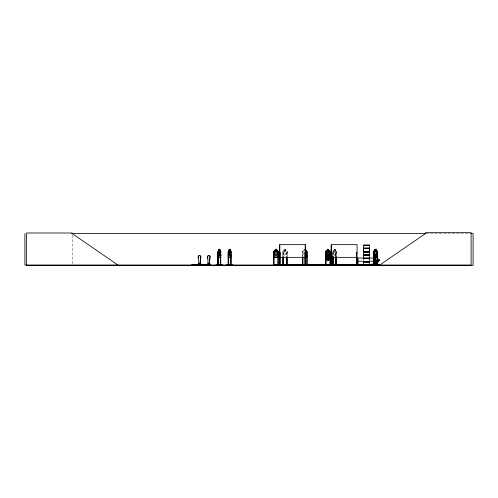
<?xml version="1.0" encoding="UTF-8"?>
<svg xmlns="http://www.w3.org/2000/svg" width="498" height="498" viewBox="0 0 498 498"><rect width="100%" height="100%" fill="white"/><g stroke="black" fill="none" stroke-linecap="round" stroke-linejoin="round"><path stroke-width="0.37" stroke-dasharray="2.49 1.87" d="M335.845 257.111L336.287 251.415L335.864 250.868M336.038 256.644L336.25 255.611M286.618 257.111L287.159 255.611L287.159 251.415L286.636 250.868L285.721 250.868M335.702 254.354L335.148 255.605L334.114 255.605L333.567 254.354L334.083 249.305L335.185 249.305L335.185 250.868M333.33 250.868L332.938 251.422L333.343 250.917M282.852 256.103L282.876 251.422L283.356 250.868L284.321 250.868L284.321 249.305L285.74 249.305L285.696 250.917L286.406 251.44L286.406 254.354L285.696 255.605L284.37 255.605L283.661 254.354L283.661 251.44L284.37 250.917L284.346 249.355L285.696 249.355M304.166 249.355L304.166 250.917L303.382 251.44L303.382 254.354M426.17 233.599L470.025 233.599M305.672 249.305L304.116 249.305L304.116 250.868L303.052 250.868L302.554 251.422L302.523 256.103M334.083 249.355L335.148 249.355M333.293 250.868L334.083 250.868M335.148 250.868L335.901 250.868M283.356 250.917L286.643 250.917M304.166 250.917L303.07 250.917L302.603 251.446L302.603 255.605M333.305 250.917L335.882 250.917M282.876 251.422L282.876 255.611L283.318 257.161M287.141 251.415L287.091 256.103M336.287 251.415L336.212 256.103M282.783 252.374L283.244 252.374L283.244 256.103M287.091 252.374L286.63 252.374L286.699 256.103M302.523 252.374L302.952 252.374L302.952 256.103M332.919 252.374L333.224 256.103M335.795 252.374L336.212 252.374M302.554 255.611L302.871 256.644M332.975 255.611L333.206 256.644M336.1 252.374L336.1 256.103M335.913 252.374L335.913 256.103M335.795 256.103L335.702 251.44L335.148 250.917L335.148 249.305M333.106 252.374L333.106 256.103M287.022 252.374L287.022 256.103M285.671 249.355L285.671 250.917M283.175 252.374L283.175 256.103M72.222 235.131L72.222 264.295M285.46 249.616L284.607 249.616L284.607 250.139L285.46 250.139L285.46 249.616M334.961 249.616L334.301 249.616L334.301 250.139L334.961 250.139L334.961 249.616M285.696 251.44L284.37 251.44L284.37 254.354L285.696 254.354L285.696 251.44M335.148 251.44L334.114 251.44L334.114 254.354L335.148 254.354L335.148 251.44"/><path stroke-width="0.75" d="M363.453 251.552L363.453 248.639L369.392 248.639L369.385 251.552L363.453 251.552L363.459 250.096M369.385 258.618L369.385 260.081L369.392 258.618L363.453 258.618L363.459 260.081M369.385 250.096L369.385 248.639M307.932 264.824C293.204 265.197 318.004 264.855 303.002 264.731M200.128 264.45L200.401 258.338A1.587 1.32 -90 0 0 200.401 256.09A1.587 1.32 -90 0 0 198.534 256.09A1.587 1.32 -90 0 0 198.534 258.338L198.864 264.45M198.534 258.338L198.59 258.338A1.587 1.32 -90 0 1 198.59 256.09A1.587 1.32 -90 0 1 200.451 256.09A1.587 1.32 -90 0 1 200.451 258.338L200.184 264.45L198.808 264.45M209.378 263.473C208.195 264.762 210.598 259.396 209.646 258.338A1.587 1.32 -90 0 0 209.646 256.09A1.587 1.32 -90 0 0 207.778 256.09A1.587 1.32 -90 0 0 207.778 258.338L208.108 264.45M209.428 264.45L209.702 258.338A1.587 1.32 -90 0 0 209.702 256.09A1.587 1.32 -90 0 0 207.834 256.09A1.587 1.32 -90 0 0 207.834 258.338L207.778 258.338M376.942 264.45L377.023 262.925M377.148 260.628L377.266 258.338A1.587 1.587 0 0 0 377.266 256.09M200.128 263.666C199.58 263.654 199.997 263.411 199.854 263.759M199.636 263.759C199.374 263.274 200.669 263.542 199.542 263.759M199.717 263.43L199.437 263.573L199.816 263.672M199.854 263.56L199.474 263.436M209.16 263.741C209.565 263.286 207.84 263.517 209.278 263.759M200.053 263.623L199.735 263.579M209.365 263.666L209.148 263.486M363.416 264.961L363.453 262.122L369.392 262.122L369.392 264.936L363.434 265.054M376.096 263.716L376.239 263.405L376.009 263.71M220.44 257.161L220.795 255.611L220.433 250.868L220.795 251.415L220.726 265.061L220.751 264.6L220.303 264.6M220.832 255.611L220.502 257.161L218.28 257.161L218 255.611L218.323 257.161L220.041 250.868M230.73 257.161L231.06 255.605L230.773 257.161L228.551 257.161M208.905 263.43L209.353 263.591M215.945 264.824L222.631 264.824M226.216 264.824L232.915 264.824M377.03 257.111L377.453 255.605M377.528 255.611L377.061 257.161L374.079 257.161M330.971 265.029L330.933 264.668M331.114 265.023L331.089 264.6M372.274 264.289L372.274 265.061L379.009 264.824L372.317 264.805M375.094 264.824L375.61 265.036L375.548 258.717L375.125 258.717L375.442 264.948M375.087 265.023L378.972 260.541L375.224 264.924M325.698 254.335L326.234 252.779L329.9 252.779L330.386 254.335M330.386 255.611L329.844 257.161L326.178 257.161L325.698 255.611L326.221 257.111L329.813 257.111M283.729 265.023L277.193 264.799L283.767 265.061M279.559 265.054L279.49 244.661M279.708 264.6L279.702 265.061L279.864 244.661L305.243 244.661L305.28 265.061M325.406 265.054L325.698 251.422L326.196 250.868L327.261 250.868L327.261 249.305L328.823 249.305L328.767 250.917L329.552 251.44L329.552 254.354L328.767 255.605L328.767 258.506L326.738 258.512L327.721 256.719C325.561 254.497 327.41 254.024 328.039 256.383C328.624 254.024 330.554 254.49 328.369 256.725C330.361 258.518 328.692 259.452 328.064 257.08L327.273 258.456L327.31 255.592L326.532 254.354L326.532 251.44L327.31 250.917L327.31 249.355L328.767 249.355M325.524 265.023L325.617 264.6M331.612 264.998L331.631 264.6M378.243 260.28L378.934 260.236L379.046 260.628L375.542 264.301L372.952 264.301L373.469 263.268M218.031 265.061L218 251.422L218.292 250.868L218.958 250.868M218.043 251.422L218.336 250.868M228.601 250.868L228.302 265.061M355.784 265.048L359.126 265.048M305.623 255.605L306.401 254.354L306.401 251.44L305.623 250.917L305.672 249.305M327.261 259.078L327.261 260.641L328.823 260.641L328.767 259.028L329.552 258.506L329.552 255.592L328.767 254.341L328.767 251.44L327.31 251.44L327.31 254.354L326.532 255.592L326.532 258.506L327.31 259.028L327.317 260.591M373.73 265.061L373.687 251.422L374.123 250.868L375 250.868M210.075 265.054L191.693 265.042L191.842 264.687L197.127 264.855M191.991 265.048L201.099 265.061M193.324 265.054L193.834 264.948M198.995 264.027L198.895 265.054M200.607 264.948L200.974 264.027L200.09 264.027L200.09 264.687M200.825 265.054L210.368 265.048M208.239 264.027L208.145 265.054M208.245 264.855L208.65 264.948M209.726 265.054L210.218 264.855L210.218 264.027L209.341 264.027M378.934 260.236L375.71 260.597L373.456 263.311L375.735 260.61M375.71 260.597L377.117 260.236L377.963 259.24L379.096 259.284L376.837 262.465L375.604 263.268L374.577 263.268L374.701 262.465L377.963 259.24M378.156 260.273L379.003 259.277M376.712 263.268L378.978 260.603M376.071 260.529L372.404 265.054L376.276 260.529M374.484 262.863L375.424 261.767M378.972 260.541L375.1 265.061L374.957 264.687M218.989 250.917L218.529 251.44L218.529 254.354L218.989 255.605L219.848 255.605L220.309 254.354L220.309 251.44L219.848 250.917L219.805 249.355L218.946 249.355L218.989 250.917L218.958 249.305M230.132 249.355L229.223 249.355L229.267 250.917L228.8 251.44L228.8 254.354L229.267 255.605L230.132 255.605L230.593 254.354L230.593 251.44L230.132 250.917M273.732 251.446L274.199 250.917L277.791 250.917L278.314 251.44L278.363 255.611L277.828 257.161L274.161 257.161L273.682 255.611L273.682 251.422L274.18 250.868L275.245 250.868M329.863 259.028L330.33 258.499M329.888 259.078L330.386 258.524M377.247 252.374L377.185 265.061L377.521 265.036L377.528 251.415L377.048 250.868L376.183 250.868M375 250.917L374.365 251.44L374.365 254.354L375 255.605L376.183 255.605L376.818 254.354L376.818 251.44L376.183 250.917M379.688 265.061L425.404 233.599L425.404 232.672L471.114 232.672L471.114 265.061L24.9 265.061L24.9 233.599M198.982 264.948L199.542 265.036L199.001 264.855M199.505 263.405L200.103 263.436M377.023 265.061L376.899 264.948M377.509 265.048L377.528 251.415M273.539 265.029L273.651 252.374L274.081 252.374L274.13 265.061M302.411 265.029L302.473 264.6M71.637 233.599L425.641 233.599M470.766 233.599L473.1 233.599L473.1 265.328L26.506 265.328L26.506 233.002L72.222 233.002L72.222 233.599L117.933 265.061M363.447 245.122L369.392 245.122M363.459 245.414L369.385 245.414M363.409 248.253L369.429 248.253M363.409 248.434L369.429 248.434M218.915 249.305L219.879 249.305M275.294 249.355L276.751 249.355L276.751 250.917L277.529 251.44L277.529 254.354L276.751 255.605L275.294 255.605L274.51 254.354L274.51 251.44L275.294 250.917L275.245 249.305L276.801 249.305L276.801 250.868L277.816 250.868L278.363 251.415L278.264 265.061M375 249.355L376.214 249.355M219.836 250.868L220.502 250.868L220.832 251.415M229.236 250.868L228.563 250.868L228.265 251.422L228.401 265.061M230.12 250.868L230.761 250.868L231.091 251.415L230.717 250.868M305.672 250.868L306.687 250.868L307.235 251.415L307.235 265.061M328.823 250.868L329.832 250.868L330.386 251.415L330.33 265.061L330.274 264.6M218.305 250.917L220.458 250.917M228.576 250.917L230.748 250.917M305.623 250.917L306.662 250.917M326.221 250.917L329.813 250.917M377.061 250.917L374.11 250.917L373.687 251.422M375 251.44L376.183 251.44M363.409 251.758L369.429 251.758M363.409 251.938L369.429 251.938M220.34 252.374L220.726 252.374M230.63 252.374L231.016 252.374M278.314 252.374L277.884 252.374L277.834 265.061M279.49 252.374L279.652 265.061M279.857 252.374L280.293 252.374L280.237 265.061M305.243 252.374L304.813 252.374L304.863 265.061M307.185 252.374L306.756 252.374L306.756 265.061L306.706 264.6M325.667 252.374L326.103 252.374L326.153 265.061M330.33 252.374L329.894 252.374L329.944 265.061M331.133 252.374L331.301 265.061L331.357 264.6M331.68 252.374L332.11 252.374L332.16 265.061M357.066 252.374L356.636 252.374L356.587 265.061M373.724 252.374L374.166 252.374L374.11 265.061M377.596 252.374L377.154 252.374L377.198 265.061M327.31 254.354L328.767 254.341M375 254.354L376.183 254.354M369.385 254.876L363.459 254.876L363.453 252.144L369.392 252.144L369.392 254.951L363.397 255.032L369.392 255.107M363.459 255.393L369.385 255.393M228.265 255.611L228.594 257.161M327.31 255.605L328.767 255.592M218.305 257.111L220.458 257.111M228.576 257.111L230.748 257.111M277.791 257.111L274.199 257.111L273.732 255.605M305.224 257.111L306.662 257.111L307.185 255.605L306.7 257.161L305.237 257.161M374.11 257.111L377.061 257.111M279.864 257.354L305.243 257.354M331.68 257.354L357.066 257.354M363.409 258.238L369.429 258.238M363.409 258.418L369.429 258.418M357.483 258.717L357.9 258.717L357.938 265.061M329.888 259.078L326.252 259.078L325.698 258.53L325.748 251.446M378.001 259.315L379.028 259.315M357.483 261.207L363.465 261.207M369.448 261.207L375.43 261.207M363.453 261.537L369.392 261.537M363.409 261.736L369.429 261.736M363.409 261.917L369.429 261.917M200.283 263.299L199.617 263.299L199.679 264.687M377.154 264.027L377.316 265.061M195.247 264.556L196.305 264.556M204.497 264.556L205.55 264.556M230.593 264.6L231.053 264.6M273.601 264.6L274.13 264.6M277.834 264.6L278.363 264.6L278.363 265.061M363.857 264.668L279.31 264.668L279.31 265.061M369.286 264.668L377.64 264.6L377.64 265.061M274.13 264.731L288.13 265.023M357.44 264.83L357.944 264.83M363.459 264.855L369.385 264.855M372.311 264.998L379.015 265.023M357.172 265.023L357.116 264.6M337.905 265.023L324.764 265.061M375.237 265.042L375.243 258.717M376.768 263.311L375.542 264.301M378.766 260.541L379.053 260.678L378.891 260.273M329.863 252.835L330.33 254.341M373.687 255.611L374.11 257.161M378.505 265.061L378.505 264.289L371.228 264.289L371.228 265.061M378.237 264.289L378.237 265.061M376.513 263.299L376.513 264.687M376.183 257.161L376.258 249.305L374.957 249.305L375 257.161M375.486 264.668L375.467 265.061L375.43 258.032L357.483 258.032L357.564 264.83M375.031 249.355L375.031 250.917M374.857 264.289L374.857 265.061M374.764 264.289L374.714 265.061M374.521 264.289L374.521 265.061M374.21 264.6L374.21 265.061M374.073 252.374L374.017 265.061M373.886 264.6L373.886 265.061L373.817 252.374M371.931 264.289L371.931 265.061M371.496 264.289L371.496 265.061M369.385 258.032L369.392 255.225L363.447 255.206L363.459 258.032M357.788 258.717L357.72 265.061M357.595 258.717L357.595 265.061M357.066 265.061L357.066 244.661L331.68 244.661L331.73 265.061M356.686 264.6L356.686 265.061M344.467 264.668L344.467 265.061M343.695 264.668L343.695 265.061M336.25 264.6L336.25 265.061M336.212 256.85L336.131 265.061M336.1 256.85L336.1 265.061M335.913 256.85L335.982 265.061M335.814 264.6L335.876 265.061M335.795 256.85L335.758 265.061M333.224 256.85L333.262 265.061M333.106 256.85L333.143 265.061M333.056 264.6L333.038 265.061M332.919 256.85L332.919 265.061M332.801 256.85L332.801 265.061L332.77 264.6M332.06 264.6L332.06 265.061M331.855 264.668L331.855 265.061M331.139 244.661L331.145 265.061M329.85 264.6L329.838 265.061M326.047 264.6L326.047 265.061M307.135 264.6L307.135 265.061M305.623 251.44L305.629 265.061M305.548 264.668L305.548 265.061L305.467 244.661M305.361 249.616L305.361 250.139M305.193 264.6L305.193 265.061M304.764 264.6L304.764 265.061M302.952 256.85L303.002 265.061M302.902 264.6L302.902 265.061M302.523 256.85L302.523 265.061M287.091 256.85L287.091 265.061M287.022 256.85L286.96 265.061M286.767 264.6L286.755 265.061M286.699 256.85L286.655 265.061M286.587 264.6L286.587 265.061M283.244 256.85L283.287 265.061M283.175 256.85L283.113 265.061M282.908 264.6L282.92 265.061M282.852 256.85L282.82 265.061M282.74 264.6L282.74 265.061M280.337 264.6L280.337 265.061M279.907 264.6L279.907 265.061M279.446 264.6L279.44 265.061M277.934 264.6L277.934 265.061M274.031 264.6L274.031 265.061M273.701 264.6L273.701 265.061M231.047 251.415L231.016 265.061L230.91 264.6M230.885 252.374L230.811 265.061M230.761 252.374L230.73 265.061M230.63 256.85L230.618 265.061L230.599 264.6M230.088 250.917L230.163 249.305L229.192 249.305L229.223 250.917M228.532 265.061L228.532 264.6L228.084 264.6L228.09 265.061M228.495 265.061L228.507 252.374L228.115 252.374L228.115 265.061M220.589 252.374L220.62 265.061M220.471 252.374L220.44 265.061M220.34 256.85L220.346 265.061M220.328 264.6L220.309 265.061M219.836 249.305L219.848 250.917M218.074 251.446L218.074 255.605M218.099 256.103L218.13 265.061M217.856 265.061L217.85 252.374L218.236 252.374L218.236 265.061L218.267 264.6L217.813 264.6L217.819 265.061M210.069 264.027L210.069 264.687L207.666 264.687L207.666 264.027M209.471 264.687L209.534 263.299L208.867 263.299L208.867 264.687M208.93 263.299L208.93 264.687M208.394 264.687L208.394 264.027L207.517 264.027L207.517 264.855M206.377 264.855L201.092 264.855M200.819 264.027L200.819 264.687L198.422 264.687L198.422 264.027M200.221 263.299L200.283 264.687M199.144 264.687L199.144 264.027L198.266 264.027L198.266 264.855M375.025 258.338A1.587 1.587 0 0 1 374.614 256.8M328.842 264.998L337.899 264.824L328.842 265.061M376.843 260.603L375.255 262.465L376.289 262.465L377.87 260.603L376.843 260.603M378.019 259.439L377.733 259.775L378.679 259.439L378.019 259.439M369.392 245.228L363.447 245.234L363.459 248.054L369.392 248.054L369.392 245.24M219.693 249.616L219.145 249.616L219.145 250.139L219.693 250.139L219.693 249.616M229.976 249.616L229.422 249.616L229.422 250.139L229.976 250.139L229.976 249.616M276.49 249.616L275.556 249.616L275.556 250.139L276.49 250.139L276.49 249.616M328.512 249.616L327.572 249.616L327.572 250.139L328.512 250.139L328.512 249.616M375.971 249.616L375.212 249.616L375.212 250.139L375.971 250.139L375.971 249.616M219.848 251.44L218.989 251.44L218.989 254.354L219.848 254.354L219.848 251.44M230.132 251.44L229.267 251.44L229.267 254.354L230.132 254.354L230.132 251.44M276.751 251.44L275.294 251.44L275.294 254.354L276.751 254.354L276.751 251.44M328.512 259.807L327.572 259.807L327.572 260.329L328.512 260.329L328.512 259.807"/></g></svg>
